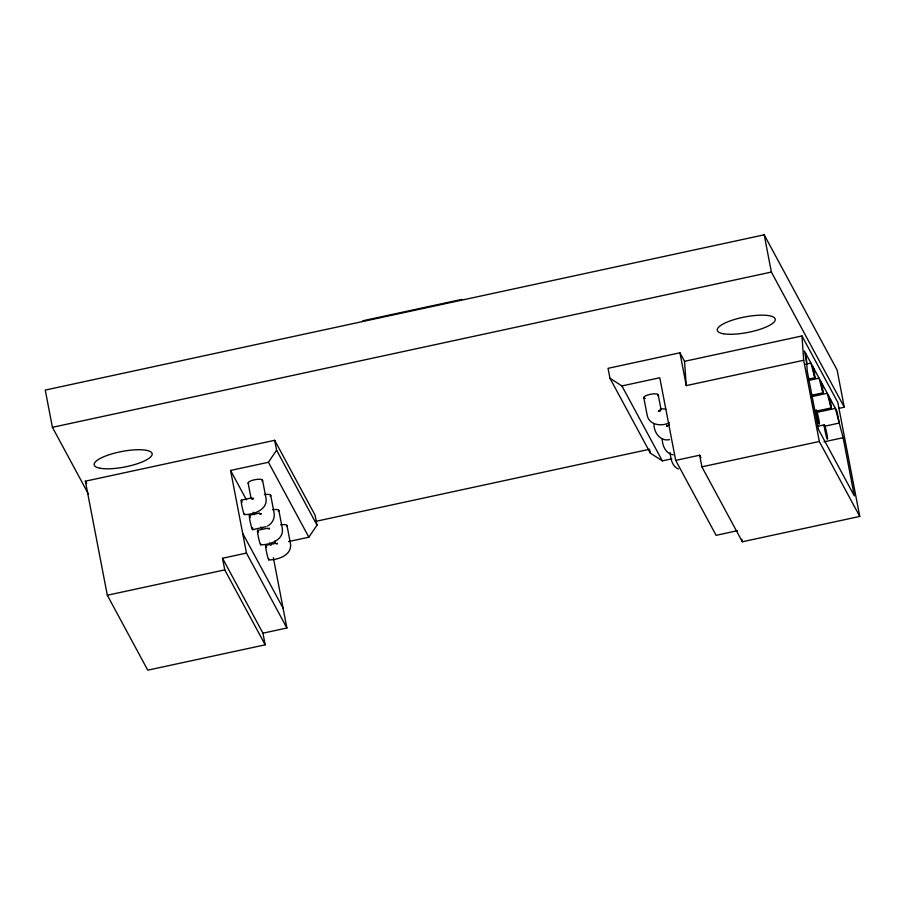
<?xml version="1.0" encoding="UTF-8"?>
<svg xmlns="http://www.w3.org/2000/svg" width="905" height="905" viewBox="0 0 905 905"><rect width="100%" height="100%" fill="white"/><g stroke="black" fill="none" stroke-linecap="round" stroke-linejoin="round"><path stroke-width="1.36" d="M660.254 411.255L658.444 411.028M666.894 426.334L666.77 425.316M252.948 497.863L253.174 498.779L251.058 498.304L248.14 483.18M259.203 513.418L261.262 513.667M267.348 528.52L269.475 528.995L269.249 528.079M277.405 543.181C278.208 545.41 273.163 542.57 274.973 540.885M246.477 553.068L230.571 470.442L268.434 462.274L276.591 450.204L274.69 440.316L85.364 481.2L107.322 595.241L147.753 670.175L265.176 644.824L262.936 633.183L222.517 558.249L246.477 553.068L286.896 628.002L262.936 633.183M288.571 541.586L308.854 537.197L317.01 525.138L315.11 515.239L274.69 440.316M658.421 411.266L661.091 409.761L658.184 394.637M666.578 426.379L669.248 424.875M267.461 526.065C272.292 523.746 275.086 518.113 274.079 512.864L270.674 495.182M251.941 499.345L253.174 498.779M260.086 514.447L261.33 513.882M266.013 526.687L252.518 529.685M362.848 320.766L461.81 299.397M838.754 408.404L844.275 407.216L837.102 369.975L764.205 234.825L45.25 390.078L52.422 427.318L88.543 494.277M52.422 427.318L771.377 272.066L844.275 407.216M684.531 361.321L801.966 335.959L803.685 360.258L686.262 385.621L684.531 361.321L679.938 352.803L608.047 368.324L609.947 378.222L650.367 453.156L662.336 460.871L671.804 458.824M609.947 378.222L621.916 385.937L659.779 377.758L675.696 460.385L716.115 535.319L737.417 530.715M805.461 364.251L810.937 363.075L814.805 377.736L807.961 379.206M241.262 500.148L251.092 498.022M808.131 380.541L819.082 378.177L822.95 392.838L812 395.202M244.361 514.572C253.683 514.719 268.253 509.662 265.923 497.761L262.518 480.08M669.508 422.771C661.781 426.606 649.224 425.373 647.211 415.429L643.806 397.736M249.407 515.262L259.237 513.135M810.801 396.831L827.238 393.29L831.107 407.951L816.039 411.198M257.563 530.364L267.394 528.237M816.208 412.533L835.383 408.393L843.121 437.715L854.331 495.906L818.471 429.434L807.271 371.242L806.05 354.013M315.755 521.348L649.711 449.231M260.663 544.787C269.973 544.934 284.555 539.866 282.224 527.977L278.819 510.296M265.708 545.466L275.539 543.351M817.464 426.323L824.331 424.841M824.195 426.312L839.252 423.054L837.012 411.413L804.421 350.982L806.66 362.622M675.696 460.385L699.656 455.215L700.979 457.67M268.808 559.901C278.129 560.037 292.7 554.98 290.369 543.079L286.964 525.398M107.322 595.241L224.757 569.89L265.176 644.824M701.895 466.844L819.33 441.493L859.75 516.427L742.326 541.778L701.895 466.844L699.656 455.215M823.957 441.855L843.121 437.715M669.519 439.638C660.311 441.719 653.489 432.217 654.043 423.732M673.23 454.808C665.729 453.699 662.279 445.69 662.2 438.835M678.433 469.005C671.996 466.358 670.741 458.677 670.085 452.591M801.966 335.959L837.792 402.374L859.75 516.427M621.916 385.937L662.336 460.871M276.591 450.204L317.01 525.138M268.434 462.274L308.854 537.197M230.571 470.442L246.477 499.922M253.095 512.207L254.418 514.673M261.047 526.948L262.371 529.414M269.667 542.921L270.991 545.376M242.664 533.294L283.095 608.217M85.364 481.2L86.688 483.655M828.867 396.311L831.107 407.951L830.496 399.331M820.711 381.197L822.95 392.838L822.34 384.218M812.566 366.095L814.805 377.736L814.195 369.116M803.685 360.258L819.33 441.493M764.205 234.825L771.377 272.066M741.829 539.199L742.326 541.778M679.938 352.803L686.262 385.621M649.892 450.679L650.367 453.156M273.355 557.672L286.896 628.002M222.517 558.249L224.757 569.89M248.637 483.598A7.376 1.968 -10.9 0 1 255.301 479.627A7.376 1.968 -10.9 0 1 262.043 481.189M244.452 513.588A7.376 0.6 77.8 0 1 243.219 511.551A7.376 0.6 77.8 0 1 241.239 501.868A7.376 0.6 77.8 0 1 242.133 502.218M280.697 524.798A7.376 1.968 -10.9 0 1 286.489 526.518M268.898 558.905A7.376 0.6 77.8 0 1 267.665 556.869A7.376 0.6 77.8 0 1 265.685 547.197A7.376 0.6 77.8 0 1 266.59 547.548M272.541 509.696A7.376 1.968 -10.9 0 1 278.344 511.404M260.753 543.792A7.376 0.6 77.8 0 1 259.509 541.756A7.376 0.6 77.8 0 1 257.54 532.083A7.376 0.6 77.8 0 1 258.434 532.434M264.396 494.583A7.376 1.968 -10.9 0 1 270.199 496.302M252.484 527.536A7.376 0.6 77.8 0 1 251.635 527.615A7.376 0.6 77.8 0 1 249.441 517.411A7.376 0.6 77.8 0 1 250.289 517.332M645.254 398.438A7.376 1.968 -10.9 0 1 650.016 394.376A7.376 1.968 -10.9 0 1 657.709 395.745M660.062 409.139A7.376 1.968 -10.9 0 1 665.831 409.332M100.217 468.27A29.514 7.885 -10.9 0 0 150.026 457.511A29.514 7.885 -10.9 0 0 119.256 452.014A29.514 7.885 -10.9 0 0 100.217 468.27M723.31 333.719A29.514 7.885 -10.9 0 0 773.119 322.961A29.514 7.885 -10.9 0 0 742.349 317.463A29.514 7.885 -10.9 0 0 723.31 333.719M824.591 428.495A7.376 0.6 77.8 0 0 827.442 439.264A7.376 0.6 77.8 0 0 825.632 428.393A7.376 0.6 77.8 0 0 824.591 428.495M816.446 413.393A7.376 0.6 77.8 0 0 819.285 424.162A7.376 0.6 77.8 0 0 817.475 413.291A7.376 0.6 77.8 0 0 816.446 413.393"/></g></svg>
